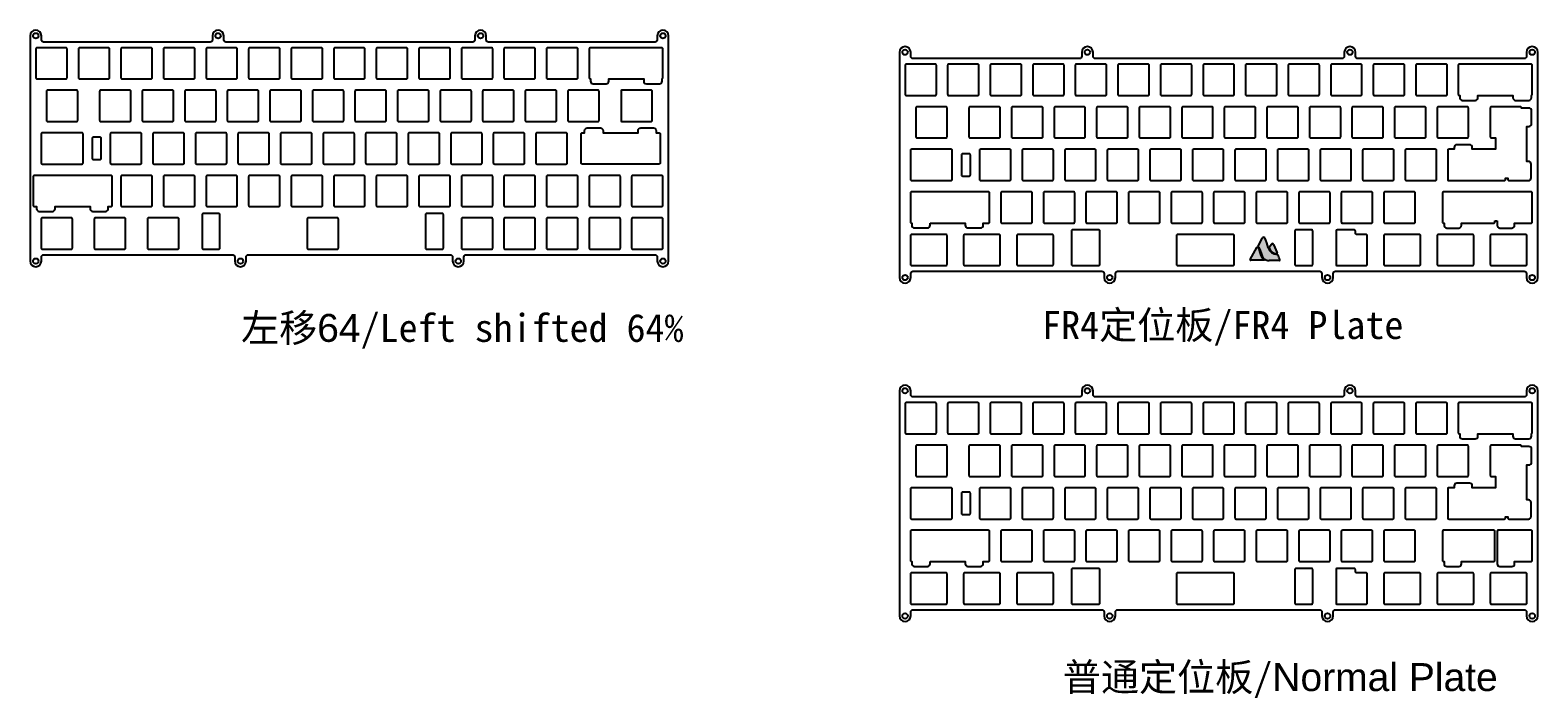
# Model space of a CAD drawing. Header units: millimetres. Extents: x -225 to 1216, y 158 to 485.
# Drawn here: x -225 to 450, y 158 to 456 of the extents above; entities that cross this region are included whole.
import ezdxf

# ---------------------------------------------------------------- set-up
doc = ezdxf.new("R2010")
doc.units = ezdxf.units.MM
doc.styles.get("Standard").update_dxf_attribs({"font": 'arial.ttf'})

msp = doc.modelspace()

# ---------------------------------------------------------------- hatches: boundary and pattern name
h = msp.add_hatch(color=256)
h.dxf.hatch_style = 1
h.paths.add_polyline_path([(325.22, 358.14, 0.15484), (324.55, 359.22, 0.47805), (324.23, 359.16), (321.32, 353.74, 0.566972), (321.5, 353.43), (327.46, 353.42, 0.743242), (327.49, 353.52, -0.134643), (326.43, 354.73, -0.018824)])
h.paths.add_polyline_path([(329.34, 359.11, 0.046695), (327.78, 363.41, 0.614775), (326.83, 363.43), (324.83, 359.73, 0.344731), (324.87, 359.47, -0.14538), (325.61, 358.25, 0.018695), (326.79, 354.89, 0.123668), (327.63, 353.91, 0.114072), (329.79, 353.32), (334.37, 353.32, 0.49344), (334.57, 353.59, 0.066086), (333.58, 355.98, 0.266844), (333.39, 356.09, -0.330872)])
h.paths.add_polyline_path([(331.77, 360.55, 0.564883), (330.87, 360.69), (329.72, 359.31, 0.262598), (329.69, 359.1, 0.29588), (333.14, 356.41, 0.562153), (333.35, 356.7)], flags=17)

# ---------------------------------------------------------------- linework, layer by layer
for p, q in [((430.83, 371.07), (431.83, 371.07)), ((324.83, 359.73), (326.83, 363.43)), ((329.72, 359.31), (330.87, 360.69)), ((331.77, 360.55), (333.35, 356.7)), ((334.37, 353.32), (329.79, 353.32))]:
    msp.add_line(p, q)
at = {"color": 7, "linetype": 'Continuous', "lineweight": 25}
for points in [[(-29.68, 355.87), (54.87, 355.87, -0.414214), (55.87, 354.87), (55.87, 353.07, 1), (60.92, 353.07), (60.92, 453.92, 1), (55.87, 453.92), (55.87, 452.12, -0.414214), (54.87, 451.12), (-19.68, 451.12, -0.414214), (-20.68, 452.12), (-20.68, 453.92, 1), (-25.73, 453.92), (-25.73, 452.12, -0.414214), (-26.73, 451.12), (-137.18, 451.12, -0.414214), (-138.18, 452.12), (-138.18, 453.92, 1), (-143.23, 453.92), (-143.23, 452.12, -0.414214), (-144.23, 451.12), (-218.78, 451.12, -0.414214), (-219.78, 452.12), (-219.78, 453.92, 1), (-224.83, 453.92), (-224.83, 353.07, 1), (-219.78, 353.07), (-219.78, 354.87, -0.414214), (-218.78, 355.87), (-134.23, 355.87, -0.414214), (-133.23, 354.87), (-133.23, 353.07, 1), (-128.18, 353.07), (-128.18, 354.87, -0.414214), (-127.18, 355.87), (-36.73, 355.87, -0.414214), (-35.73, 354.87), (-35.73, 353.07, 1), (-30.68, 353.07), (-30.68, 354.87, -0.414214), (-29.68, 355.87)], [(359.42, 348.49), (443.97, 348.49, -0.414214), (444.97, 347.49), (444.97, 345.69, 1), (450.02, 345.69), (450.02, 446.54, 1), (444.97, 446.54), (444.97, 444.74, -0.414214), (443.97, 443.74), (369.42, 443.74, -0.414214), (368.42, 444.74), (368.42, 446.54, 1), (363.37, 446.54), (363.37, 444.74, -0.414214), (362.37, 443.74), (251.93, 443.74, -0.414214), (250.93, 444.74), (250.93, 446.54, 1), (245.88, 446.54), (245.88, 444.74, -0.414214), (244.88, 443.74), (170.32, 443.74, -0.414214), (169.32, 444.74), (169.32, 446.54, 1), (164.27, 446.54), (164.27, 345.69, 1), (169.32, 345.69), (169.32, 347.49, -0.414214), (170.32, 348.49), (254.88, 348.49, -0.414214), (255.88, 347.49), (255.88, 345.69, 1), (260.93, 345.69), (260.93, 347.49, -0.414214), (261.93, 348.49), (352.37, 348.49, -0.414214), (353.37, 347.49), (353.37, 345.69, 1), (358.42, 345.69), (358.42, 347.49, -0.414214), (359.42, 348.49)], [(359.42, 196.98), (443.97, 196.98, -0.414214), (444.97, 195.98), (444.97, 194.18, 1), (450.02, 194.18), (450.02, 295.03, 1), (444.97, 295.03), (444.97, 293.23, -0.414214), (443.97, 292.23), (369.42, 292.23, -0.414214), (368.42, 293.23), (368.42, 295.03, 1), (363.37, 295.03), (363.37, 293.23, -0.414214), (362.37, 292.23), (251.93, 292.23, -0.414214), (250.93, 293.23), (250.93, 295.03, 1), (245.88, 295.03), (245.88, 293.23, -0.414214), (244.88, 292.23), (170.32, 292.23, -0.414214), (169.32, 293.23), (169.32, 295.03, 1), (164.27, 295.03), (164.27, 194.18, 1), (169.32, 194.18), (169.32, 195.98, -0.414214), (170.32, 196.98), (254.88, 196.98, -0.414214), (255.88, 195.98), (255.88, 194.18, 1), (260.93, 194.18), (260.93, 195.98, -0.414214), (261.93, 196.98), (352.37, 196.98, -0.414214), (353.37, 195.98), (353.37, 194.18, 1), (358.42, 194.18), (358.42, 195.98, -0.414214), (359.42, 196.98)]]:
    msp.add_lwpolyline(points, format="xyb", dxfattribs=at)
for points in [[(-222.3, 448.09), (-222.3, 435.09, 0.414214), (-221.8, 434.59), (-208.8, 434.59, 0.414214), (-208.3, 435.09), (-208.3, 448.09, 0.414214), (-208.8, 448.59), (-221.8, 448.59, 0.414214)], [(-203.25, 448.09), (-203.25, 435.09, 0.414214), (-202.75, 434.59), (-189.75, 434.59, 0.414214), (-189.25, 435.09), (-189.25, 448.09, 0.414214), (-189.75, 448.59), (-202.75, 448.59, 0.414214)], [(-184.2, 448.09), (-184.2, 435.09, 0.414214), (-183.7, 434.59), (-170.7, 434.59, 0.414214), (-170.2, 435.09), (-170.2, 448.09, 0.414214), (-170.7, 448.59), (-183.7, 448.59, 0.414214)], [(-165.15, 448.09), (-165.15, 435.09, 0.414214), (-164.65, 434.59), (-151.65, 434.59, 0.414214), (-151.15, 435.09), (-151.15, 448.09, 0.414214), (-151.65, 448.59), (-164.65, 448.59, 0.414214)], [(-146.1, 448.09), (-146.1, 435.09, 0.414214), (-145.6, 434.59), (-132.6, 434.59, 0.414214), (-132.1, 435.09), (-132.1, 448.09, 0.414214), (-132.6, 448.59), (-145.6, 448.59, 0.414214)], [(-127.05, 448.09), (-127.05, 435.09, 0.414214), (-126.55, 434.59), (-113.55, 434.59, 0.414214), (-113.05, 435.09), (-113.05, 448.09, 0.414214), (-113.55, 448.59), (-126.55, 448.59, 0.414214)], [(-108, 448.09), (-108, 435.09, 0.414214), (-107.5, 434.59), (-94.5, 434.59, 0.414214), (-94, 435.09), (-94, 448.09, 0.414214), (-94.5, 448.59), (-107.5, 448.59, 0.414214)], [(-88.95, 448.09), (-88.95, 435.09, 0.414214), (-88.45, 434.59), (-75.45, 434.59, 0.414214), (-74.95, 435.09), (-74.95, 448.09, 0.414214), (-75.45, 448.59), (-88.45, 448.59, 0.414214)], [(-69.9, 448.09), (-69.9, 435.09, 0.414214), (-69.4, 434.59), (-56.4, 434.59, 0.414214), (-55.9, 435.09), (-55.9, 448.09, 0.414214), (-56.4, 448.59), (-69.4, 448.59, 0.414214)], [(-50.85, 448.09), (-50.85, 435.09, 0.414214), (-50.35, 434.59), (-37.35, 434.59, 0.414214), (-36.85, 435.09), (-36.85, 448.09, 0.414214), (-37.35, 448.59), (-50.35, 448.59, 0.414214)], [(-31.8, 448.09), (-31.8, 435.09, 0.414214), (-31.3, 434.59), (-18.3, 434.59, 0.414214), (-17.8, 435.09), (-17.8, 448.09, 0.414214), (-18.3, 448.59), (-31.3, 448.59, 0.414214)], [(-12.75, 448.09), (-12.75, 435.09, 0.414214), (-12.25, 434.59), (0.75, 434.59, 0.414214), (1.25, 435.09), (1.25, 448.09, 0.414214), (0.75, 448.59), (-12.25, 448.59, 0.414214)], [(6.3, 448.09), (6.3, 435.09, 0.414214), (6.8, 434.59), (19.8, 434.59, 0.414214), (20.3, 435.09), (20.3, 448.09, 0.414214), (19.8, 448.59), (6.8, 448.59, 0.414214)], [(58.37, 448.09, 0.414217), (57.87, 448.59), (25.82, 448.59, 0.41421), (25.32, 448.09), (25.32, 435.09, 0.414368), (25.82, 434.59), (25.98, 434.59), (25.98, 433.6, 0.414214), (27.18, 432.4), (32.93, 432.4, 0.414214), (34.13, 433.6), (34.13, 434.59), (49.79, 434.59), (49.79, 433.6, 0.414214), (50.99, 432.4), (56.84, 432.4, 0.414214), (58.04, 433.6), (58.04, 434.59, 0.313796), (58.37, 435.06)], [(166.8, 440.72), (166.8, 427.72, 0.414214), (167.3, 427.22), (180.3, 427.22, 0.414214), (180.8, 427.72), (180.8, 440.72, 0.414214), (180.3, 441.22), (167.3, 441.22, 0.414214)], [(185.85, 440.72), (185.85, 427.72, 0.414214), (186.35, 427.22), (199.35, 427.22, 0.414214), (199.85, 427.72), (199.85, 440.72, 0.414214), (199.35, 441.22), (186.35, 441.22, 0.414214)], [(204.9, 440.72), (204.9, 427.72, 0.414214), (205.4, 427.22), (218.4, 427.22, 0.414214), (218.9, 427.72), (218.9, 440.72, 0.414214), (218.4, 441.22), (205.4, 441.22, 0.414214)], [(223.95, 440.72), (223.95, 427.72, 0.414214), (224.45, 427.22), (237.45, 427.22, 0.414214), (237.95, 427.72), (237.95, 440.72, 0.414214), (237.45, 441.22), (224.45, 441.22, 0.414214)], [(243, 440.72), (243, 427.72, 0.414214), (243.5, 427.22), (256.5, 427.22, 0.414214), (257, 427.72), (257, 440.72, 0.414214), (256.5, 441.22), (243.5, 441.22, 0.414214)], [(262.05, 440.72), (262.05, 427.72, 0.414214), (262.55, 427.22), (275.55, 427.22, 0.414214), (276.05, 427.72), (276.05, 440.72, 0.414214), (275.55, 441.22), (262.55, 441.22, 0.414214)], [(281.1, 440.72), (281.1, 427.72, 0.414214), (281.6, 427.22), (294.6, 427.22, 0.414214), (295.1, 427.72), (295.1, 440.72, 0.414214), (294.6, 441.22), (281.6, 441.22, 0.414214)], [(300.15, 440.72), (300.15, 427.72, 0.414214), (300.65, 427.22), (313.65, 427.22, 0.414214), (314.15, 427.72), (314.15, 440.72, 0.414214), (313.65, 441.22), (300.65, 441.22, 0.414214)], [(319.2, 440.72), (319.2, 427.72, 0.414214), (319.7, 427.22), (332.7, 427.22, 0.414214), (333.2, 427.72), (333.2, 440.72, 0.414214), (332.7, 441.22), (319.7, 441.22, 0.414214)], [(338.25, 440.72), (338.25, 427.72, 0.414214), (338.75, 427.22), (351.75, 427.22, 0.414214), (352.25, 427.72), (352.25, 440.72, 0.414214), (351.75, 441.22), (338.75, 441.22, 0.414214)], [(357.3, 440.72), (357.3, 427.72, 0.414214), (357.8, 427.22), (370.8, 427.22, 0.414214), (371.3, 427.72), (371.3, 440.72, 0.414214), (370.8, 441.22), (357.8, 441.22, 0.414214)], [(376.35, 440.72), (376.35, 427.72, 0.414214), (376.85, 427.22), (389.85, 427.22, 0.414214), (390.35, 427.72), (390.35, 440.72, 0.414214), (389.85, 441.22), (376.85, 441.22, 0.414214)], [(395.4, 440.72), (395.4, 427.72, 0.414214), (395.9, 427.22), (408.9, 427.22, 0.414214), (409.4, 427.72), (409.4, 440.72, 0.414214), (408.9, 441.22), (395.9, 441.22, 0.414214)], [(447.47, 440.72, 0.414217), (446.97, 441.22), (414.92, 441.22, 0.41421), (414.42, 440.72), (414.42, 427.72, 0.414368), (414.92, 427.22), (415.08, 427.22), (415.08, 426.22, 0.414214), (416.28, 425.02), (422.03, 425.02, 0.414214), (423.23, 426.22), (423.23, 427.22), (438.89, 427.22), (438.89, 426.22, 0.414214), (440.09, 425.02), (445.94, 425.02, 0.414214), (447.14, 426.22), (447.14, 427.22, 0.313796), (447.47, 427.69)], [(-217.54, 429.04), (-217.54, 416.04, 0.414214), (-217.04, 415.54), (-204.04, 415.54, 0.414214), (-203.54, 416.04), (-203.54, 429.04, 0.414214), (-204.04, 429.54), (-217.04, 429.54, 0.414214)], [(-193.73, 429.04), (-193.73, 416.04, 0.414214), (-193.23, 415.54), (-180.23, 415.54, 0.414214), (-179.73, 416.04), (-179.73, 429.04, 0.414214), (-180.23, 429.54), (-193.23, 429.54, 0.414214)], [(-174.68, 429.04), (-174.68, 416.04, 0.414214), (-174.18, 415.54), (-161.18, 415.54, 0.414214), (-160.68, 416.04), (-160.68, 429.04, 0.414214), (-161.18, 429.54), (-174.18, 429.54, 0.414214)], [(-155.63, 429.04), (-155.63, 416.04, 0.414214), (-155.13, 415.54), (-142.13, 415.54, 0.414214), (-141.63, 416.04), (-141.63, 429.04, 0.414214), (-142.13, 429.54), (-155.13, 429.54, 0.414214)], [(-136.58, 429.04), (-136.58, 416.04, 0.414214), (-136.08, 415.54), (-123.08, 415.54, 0.414214), (-122.58, 416.04), (-122.58, 429.04, 0.414214), (-123.08, 429.54), (-136.08, 429.54, 0.414214)], [(-117.53, 429.04), (-117.53, 416.04, 0.414214), (-117.03, 415.54), (-104.03, 415.54, 0.414214), (-103.53, 416.04), (-103.53, 429.04, 0.414214), (-104.03, 429.54), (-117.03, 429.54, 0.414214)], [(-98.48, 429.04), (-98.48, 416.04, 0.414214), (-97.98, 415.54), (-84.98, 415.54, 0.414214), (-84.48, 416.04), (-84.48, 429.04, 0.414214), (-84.98, 429.54), (-97.98, 429.54, 0.414214)], [(-79.43, 429.04), (-79.43, 416.04, 0.414214), (-78.93, 415.54), (-65.93, 415.54, 0.414214), (-65.43, 416.04), (-65.43, 429.04, 0.414214), (-65.93, 429.54), (-78.93, 429.54, 0.414214)], [(-60.38, 429.04), (-60.38, 416.04, 0.414214), (-59.88, 415.54), (-46.88, 415.54, 0.414214), (-46.38, 416.04), (-46.38, 429.04, 0.414214), (-46.88, 429.54), (-59.88, 429.54, 0.414214)], [(-41.33, 429.04), (-41.33, 416.04, 0.414214), (-40.83, 415.54), (-27.83, 415.54, 0.414214), (-27.33, 416.04), (-27.33, 429.04, 0.414214), (-27.83, 429.54), (-40.83, 429.54, 0.414214)], [(-22.28, 429.04), (-22.28, 416.04, 0.414214), (-21.78, 415.54), (-8.78, 415.54, 0.414214), (-8.28, 416.04), (-8.28, 429.04, 0.414214), (-8.78, 429.54), (-21.78, 429.54, 0.414214)], [(-3.23, 429.04), (-3.23, 416.04, 0.414214), (-2.73, 415.54), (10.27, 415.54, 0.414214), (10.77, 416.04), (10.77, 429.04, 0.414214), (10.27, 429.54), (-2.73, 429.54, 0.414214)], [(15.82, 429.04), (15.82, 416.04, 0.414214), (16.32, 415.54), (29.32, 415.54, 0.414214), (29.82, 416.04), (29.82, 429.04, 0.414214), (29.32, 429.54), (16.32, 429.54, 0.414214)], [(39.64, 429.04), (39.64, 416.04, 0.414214), (40.14, 415.54), (53.14, 415.54, 0.414214), (53.64, 416.04), (53.64, 429.04, 0.414214), (53.14, 429.54), (40.14, 429.54, 0.414214)], [(171.56, 421.67), (171.56, 408.67, 0.414214), (172.06, 408.17), (185.06, 408.17, 0.414214), (185.56, 408.67), (185.56, 421.67, 0.414214), (185.06, 422.17), (172.06, 422.17, 0.414214)], [(195.37, 421.67), (195.37, 408.67, 0.414214), (195.87, 408.17), (208.87, 408.17, 0.414214), (209.37, 408.67), (209.37, 421.67, 0.414214), (208.87, 422.17), (195.87, 422.17, 0.414214)], [(214.42, 421.67), (214.42, 408.67, 0.414214), (214.92, 408.17), (227.92, 408.17, 0.414214), (228.42, 408.67), (228.42, 421.67, 0.414214), (227.92, 422.17), (214.92, 422.17, 0.414214)], [(233.47, 421.67), (233.47, 408.67, 0.414214), (233.97, 408.17), (246.97, 408.17, 0.414214), (247.47, 408.67), (247.47, 421.67, 0.414214), (246.97, 422.17), (233.97, 422.17, 0.414214)], [(252.52, 421.67), (252.52, 408.67, 0.414214), (253.02, 408.17), (266.02, 408.17, 0.414214), (266.52, 408.67), (266.52, 421.67, 0.414214), (266.02, 422.17), (253.02, 422.17, 0.414214)], [(271.57, 421.67), (271.57, 408.67, 0.414214), (272.07, 408.17), (285.07, 408.17, 0.414214), (285.57, 408.67), (285.57, 421.67, 0.414214), (285.07, 422.17), (272.07, 422.17, 0.414214)], [(290.62, 421.67), (290.62, 408.67, 0.414214), (291.12, 408.17), (304.12, 408.17, 0.414214), (304.62, 408.67), (304.62, 421.67, 0.414214), (304.12, 422.17), (291.12, 422.17, 0.414214)], [(309.67, 421.67), (309.67, 408.67, 0.414214), (310.17, 408.17), (323.17, 408.17, 0.414214), (323.67, 408.67), (323.67, 421.67, 0.414214), (323.17, 422.17), (310.17, 422.17, 0.414214)], [(328.72, 421.67), (328.72, 408.67, 0.414214), (329.22, 408.17), (342.22, 408.17, 0.414214), (342.72, 408.67), (342.72, 421.67, 0.414214), (342.22, 422.17), (329.22, 422.17, 0.414214)], [(347.77, 421.67), (347.77, 408.67, 0.414214), (348.27, 408.17), (361.27, 408.17, 0.414214), (361.77, 408.67), (361.77, 421.67, 0.414214), (361.27, 422.17), (348.27, 422.17, 0.414214)], [(366.82, 421.67), (366.82, 408.67, 0.414214), (367.32, 408.17), (380.32, 408.17, 0.414214), (380.82, 408.67), (380.82, 421.67, 0.414214), (380.32, 422.17), (367.32, 422.17, 0.414214)], [(385.87, 421.67), (385.87, 408.67, 0.414214), (386.37, 408.17), (399.37, 408.17, 0.414214), (399.87, 408.67), (399.87, 421.67, 0.414214), (399.37, 422.17), (386.37, 422.17, 0.414214)], [(404.92, 421.67), (404.92, 408.67, 0.414214), (405.42, 408.17), (418.42, 408.17, 0.414214), (418.92, 408.67), (418.92, 421.67, 0.414214), (418.42, 422.17), (405.42, 422.17, 0.414214)], [(-201.66, 396.49, 0.414214), (-201.16, 396.99), (-201.16, 409.99, 0.414214), (-201.66, 410.49), (-219.42, 410.49, 0.414214), (-219.92, 409.99), (-219.92, 396.99, 0.414214), (-219.42, 396.49)], [(-196.56, 398.49), (-193.56, 398.49, 0.414214), (-193.06, 398.99), (-193.06, 407.99, 0.414214), (-193.56, 408.49), (-196.56, 408.49, 0.414214), (-197.06, 407.99), (-197.06, 398.99, 0.414214)], [(-188.96, 409.99), (-188.96, 396.99, 0.414214), (-188.46, 396.49), (-175.46, 396.49, 0.414214), (-174.96, 396.99), (-174.96, 409.99, 0.414214), (-175.46, 410.49), (-188.46, 410.49, 0.414214)], [(-169.91, 409.99), (-169.91, 396.99, 0.414214), (-169.41, 396.49), (-156.41, 396.49, 0.414214), (-155.91, 396.99), (-155.91, 409.99, 0.414214), (-156.41, 410.49), (-169.41, 410.49, 0.414214)], [(-150.86, 409.99), (-150.86, 396.99, 0.414214), (-150.36, 396.49), (-137.36, 396.49, 0.414214), (-136.86, 396.99), (-136.86, 409.99, 0.414214), (-137.36, 410.49), (-150.36, 410.49, 0.414214)], [(-131.81, 409.99), (-131.81, 396.99, 0.414214), (-131.31, 396.49), (-118.31, 396.49, 0.414214), (-117.81, 396.99), (-117.81, 409.99, 0.414214), (-118.31, 410.49), (-131.31, 410.49, 0.414214)], [(-112.76, 409.99), (-112.76, 396.99, 0.414214), (-112.26, 396.49), (-99.26, 396.49, 0.414214), (-98.76, 396.99), (-98.76, 409.99, 0.414214), (-99.26, 410.49), (-112.26, 410.49, 0.414214)], [(-93.71, 409.99), (-93.71, 396.99, 0.414214), (-93.21, 396.49), (-80.21, 396.49, 0.414214), (-79.71, 396.99), (-79.71, 409.99, 0.414214), (-80.21, 410.49), (-93.21, 410.49, 0.414214)], [(-74.66, 409.99), (-74.66, 396.99, 0.414214), (-74.16, 396.49), (-61.16, 396.49, 0.414214), (-60.66, 396.99), (-60.66, 409.99, 0.414214), (-61.16, 410.49), (-74.16, 410.49, 0.414214)], [(-55.61, 409.99), (-55.61, 396.99, 0.414214), (-55.11, 396.49), (-42.11, 396.49, 0.414214), (-41.61, 396.99), (-41.61, 409.99, 0.414214), (-42.11, 410.49), (-55.11, 410.49, 0.414214)], [(-36.56, 409.99), (-36.56, 396.99, 0.414214), (-36.06, 396.49), (-23.06, 396.49, 0.414214), (-22.56, 396.99), (-22.56, 409.99, 0.414214), (-23.06, 410.49), (-36.06, 410.49, 0.414214)], [(-17.51, 409.99), (-17.51, 396.99, 0.414214), (-17.01, 396.49), (-4.01, 396.49, 0.414214), (-3.51, 396.99), (-3.51, 409.99, 0.414214), (-4.01, 410.49), (-17.01, 410.49, 0.414214)], [(1.54, 409.99), (1.54, 396.99, 0.414214), (2.04, 396.49), (15.04, 396.49, 0.414214), (15.54, 396.99), (15.54, 409.99, 0.414214), (15.04, 410.49), (2.04, 410.49, 0.414214)], [(187.44, 389.12, 0.414214), (187.94, 389.62), (187.94, 402.62, 0.414214), (187.44, 403.12), (169.68, 403.12, 0.414214), (169.18, 402.62), (169.18, 389.62, 0.414214), (169.68, 389.12)], [(192.54, 391.12), (195.54, 391.12, 0.414214), (196.04, 391.62), (196.04, 400.62, 0.414214), (195.54, 401.12), (192.54, 401.12, 0.414214), (192.04, 400.62), (192.04, 391.62, 0.414214)], [(200.14, 402.62), (200.14, 389.62, 0.414214), (200.64, 389.12), (213.64, 389.12, 0.414214), (214.14, 389.62), (214.14, 402.62, 0.414214), (213.64, 403.12), (200.64, 403.12, 0.414214)], [(219.19, 402.62), (219.19, 389.62, 0.414214), (219.69, 389.12), (232.69, 389.12, 0.414214), (233.19, 389.62), (233.19, 402.62, 0.414214), (232.69, 403.12), (219.69, 403.12, 0.414214)], [(238.24, 402.62), (238.24, 389.62, 0.414214), (238.74, 389.12), (251.74, 389.12, 0.414214), (252.24, 389.62), (252.24, 402.62, 0.414214), (251.74, 403.12), (238.74, 403.12, 0.414214)], [(257.29, 402.62), (257.29, 389.62, 0.414214), (257.79, 389.12), (270.79, 389.12, 0.414214), (271.29, 389.62), (271.29, 402.62, 0.414214), (270.79, 403.12), (257.79, 403.12, 0.414214)], [(276.34, 402.62), (276.34, 389.62, 0.414214), (276.84, 389.12), (289.84, 389.12, 0.414214), (290.34, 389.62), (290.34, 402.62, 0.414214), (289.84, 403.12), (276.84, 403.12, 0.414214)], [(295.39, 402.62), (295.39, 389.62, 0.414214), (295.89, 389.12), (308.89, 389.12, 0.414214), (309.39, 389.62), (309.39, 402.62, 0.414214), (308.89, 403.12), (295.89, 403.12, 0.414214)], [(314.44, 402.62), (314.44, 389.62, 0.414214), (314.94, 389.12), (327.94, 389.12, 0.414214), (328.44, 389.62), (328.44, 402.62, 0.414214), (327.94, 403.12), (314.94, 403.12, 0.414214)], [(333.49, 402.62), (333.49, 389.62, 0.414214), (333.99, 389.12), (346.99, 389.12, 0.414214), (347.49, 389.62), (347.49, 402.62, 0.414214), (346.99, 403.12), (333.99, 403.12, 0.414214)], [(352.54, 402.62), (352.54, 389.62, 0.414214), (353.04, 389.12), (366.04, 389.12, 0.414214), (366.54, 389.62), (366.54, 402.62, 0.414214), (366.04, 403.12), (353.04, 403.12, 0.414214)], [(371.59, 402.62), (371.59, 389.62, 0.414214), (372.09, 389.12), (385.09, 389.12, 0.414214), (385.59, 389.62), (385.59, 402.62, 0.414214), (385.09, 403.12), (372.09, 403.12, 0.414214)], [(390.64, 402.62), (390.64, 389.62, 0.414214), (391.14, 389.12), (404.14, 389.12, 0.414214), (404.64, 389.62), (404.64, 402.62, 0.414214), (404.14, 403.12), (391.14, 403.12, 0.414214)], [(-184.2, 390.94), (-184.2, 377.94, 0.414214), (-183.7, 377.44), (-170.7, 377.44, 0.414214), (-170.2, 377.94), (-170.2, 390.94, 0.414214), (-170.7, 391.44), (-183.7, 391.44, 0.414214)], [(-165.15, 390.94), (-165.15, 377.94, 0.414214), (-164.65, 377.44), (-151.65, 377.44, 0.414214), (-151.15, 377.94), (-151.15, 390.94, 0.414214), (-151.65, 391.44), (-164.65, 391.44, 0.414214)], [(-146.1, 390.94), (-146.1, 377.94, 0.414214), (-145.6, 377.44), (-132.6, 377.44, 0.414214), (-132.1, 377.94), (-132.1, 390.94, 0.414214), (-132.6, 391.44), (-145.6, 391.44, 0.414214)], [(-127.05, 390.94), (-127.05, 377.94, 0.414214), (-126.55, 377.44), (-113.55, 377.44, 0.414214), (-113.05, 377.94), (-113.05, 390.94, 0.414214), (-113.55, 391.44), (-126.55, 391.44, 0.414214)], [(-108, 390.94), (-108, 377.94, 0.414214), (-107.5, 377.44), (-94.5, 377.44, 0.414214), (-94, 377.94), (-94, 390.94, 0.414214), (-94.5, 391.44), (-107.5, 391.44, 0.414214)], [(-88.95, 390.94), (-88.95, 377.94, 0.414214), (-88.45, 377.44), (-75.45, 377.44, 0.414214), (-74.95, 377.94), (-74.95, 390.94, 0.414214), (-75.45, 391.44), (-88.45, 391.44, 0.414214)], [(-69.9, 390.94), (-69.9, 377.94, 0.414214), (-69.4, 377.44), (-56.4, 377.44, 0.414214), (-55.9, 377.94), (-55.9, 390.94, 0.414214), (-56.4, 391.44), (-69.4, 391.44, 0.414214)], [(-50.85, 390.94), (-50.85, 377.94, 0.414214), (-50.35, 377.44), (-37.35, 377.44, 0.414214), (-36.85, 377.94), (-36.85, 390.94, 0.414214), (-37.35, 391.44), (-50.35, 391.44, 0.414214)], [(-31.8, 390.94), (-31.8, 377.94, 0.414214), (-31.3, 377.44), (-18.3, 377.44, 0.414214), (-17.8, 377.94), (-17.8, 390.94, 0.414214), (-18.3, 391.44), (-31.3, 391.44, 0.414214)], [(-12.75, 390.94), (-12.75, 377.94, 0.414214), (-12.25, 377.44), (0.75, 377.44, 0.414214), (1.25, 377.94), (1.25, 390.94, 0.414214), (0.75, 391.44), (-12.25, 391.44, 0.414214)], [(6.3, 390.94), (6.3, 377.94, 0.414214), (6.8, 377.44), (19.8, 377.44, 0.414214), (20.3, 377.94), (20.3, 390.94, 0.414214), (19.8, 391.44), (6.8, 391.44, 0.414214)], [(25.35, 390.94), (25.35, 377.94, 0.414214), (25.85, 377.44), (38.85, 377.44, 0.414214), (39.35, 377.94), (39.35, 390.94, 0.414214), (38.85, 391.44), (25.85, 391.44, 0.414214)], [(44.4, 390.94), (44.4, 377.94, 0.414214), (44.9, 377.44), (57.9, 377.44, 0.414214), (58.4, 377.94), (58.4, 390.94, 0.414214), (57.9, 391.44), (44.9, 391.44, 0.414214)], [(178.01, 370.07), (193.69, 370.07), (193.69, 369.12, 0.414214), (194.89, 367.92), (200.6, 367.92, 0.414214), (201.8, 369.12), (201.8, 370.07), (204.11, 370.07, 0.414214), (204.61, 370.57), (204.61, 383.57, 0.414214), (204.11, 384.07), (169.68, 384.07, 0.414214), (169.18, 383.57), (169.18, 370.57, 0.414214), (169.68, 370.07), (169.75, 370.07), (169.75, 369.12, 0.414214), (170.95, 367.92), (176.81, 367.92, 0.414214), (178.01, 369.12)], [(209.66, 383.57), (209.66, 370.57, 0.414214), (210.16, 370.07), (223.16, 370.07, 0.414214), (223.66, 370.57), (223.66, 383.57, 0.414214), (223.16, 384.07), (210.16, 384.07, 0.414214)], [(228.71, 383.57), (228.71, 370.57, 0.414214), (229.21, 370.07), (242.21, 370.07, 0.414214), (242.71, 370.57), (242.71, 383.57, 0.414214), (242.21, 384.07), (229.21, 384.07, 0.414214)], [(247.76, 383.57), (247.76, 370.57, 0.414214), (248.26, 370.07), (261.26, 370.07, 0.414214), (261.76, 370.57), (261.76, 383.57, 0.414214), (261.26, 384.07), (248.26, 384.07, 0.414214)], [(266.81, 383.57), (266.81, 370.57, 0.414214), (267.31, 370.07), (280.31, 370.07, 0.414214), (280.81, 370.57), (280.81, 383.57, 0.414214), (280.31, 384.07), (267.31, 384.07, 0.414214)], [(285.86, 383.57), (285.86, 370.57, 0.414214), (286.36, 370.07), (299.36, 370.07, 0.414214), (299.86, 370.57), (299.86, 383.57, 0.414214), (299.36, 384.07), (286.36, 384.07, 0.414214)], [(304.91, 383.57), (304.91, 370.57, 0.414214), (305.41, 370.07), (318.41, 370.07, 0.414214), (318.91, 370.57), (318.91, 383.57, 0.414214), (318.41, 384.07), (305.41, 384.07, 0.414214)], [(323.96, 383.57), (323.96, 370.57, 0.414214), (324.46, 370.07), (337.46, 370.07, 0.414214), (337.96, 370.57), (337.96, 383.57, 0.414214), (337.46, 384.07), (324.46, 384.07, 0.414214)], [(343.01, 383.57), (343.01, 370.57, 0.414214), (343.51, 370.07), (356.51, 370.07, 0.414214), (357.01, 370.57), (357.01, 383.57, 0.414214), (356.51, 384.07), (343.51, 384.07, 0.414214)], [(362.06, 383.57), (362.06, 370.57, 0.414214), (362.56, 370.07), (375.56, 370.07, 0.414214), (376.06, 370.57), (376.06, 383.57, 0.414214), (375.56, 384.07), (362.56, 384.07, 0.414214)], [(381.11, 383.57), (381.11, 370.57, 0.414214), (381.61, 370.07), (394.61, 370.07, 0.414214), (395.11, 370.57), (395.11, 383.57, 0.414214), (394.61, 384.07), (381.61, 384.07, 0.414214)], [(-219.92, 371.89), (-219.92, 358.89, 0.414214), (-219.42, 358.39), (-206.42, 358.39, 0.414214), (-205.92, 358.89), (-205.92, 371.89, 0.414214), (-206.42, 372.39), (-219.42, 372.39, 0.414214)], [(-196.11, 371.89), (-196.11, 358.89, 0.414214), (-195.61, 358.39), (-182.61, 358.39, 0.414214), (-182.11, 358.89), (-182.11, 371.89, 0.414214), (-182.61, 372.39), (-195.61, 372.39, 0.414214)], [(-172.29, 371.89), (-172.29, 358.89, 0.414214), (-171.79, 358.39), (-158.79, 358.39, 0.414214), (-158.29, 358.89), (-158.29, 371.89, 0.414214), (-158.79, 372.39), (-171.79, 372.39, 0.414214)], [(-100.86, 371.89), (-100.86, 358.89, 0.414214), (-100.36, 358.39), (-87.36, 358.39, 0.414214), (-86.86, 358.89), (-86.86, 371.89, 0.414214), (-87.36, 372.39), (-100.36, 372.39, 0.414214)], [(-31.8, 371.89), (-31.8, 358.89, 0.414214), (-31.3, 358.39), (-18.3, 358.39, 0.414214), (-17.8, 358.89), (-17.8, 371.89, 0.414214), (-18.3, 372.39), (-31.3, 372.39, 0.414214)], [(-12.75, 371.89), (-12.75, 358.89, 0.414214), (-12.25, 358.39), (0.75, 358.39, 0.414214), (1.25, 358.89), (1.25, 371.89, 0.414214), (0.75, 372.39), (-12.25, 372.39, 0.414214)], [(6.3, 371.89), (6.3, 358.89, 0.414214), (6.8, 358.39), (19.8, 358.39, 0.414214), (20.3, 358.89), (20.3, 371.89, 0.414214), (19.8, 372.39), (6.8, 372.39, 0.414214)], [(25.35, 371.89), (25.35, 358.89, 0.414214), (25.85, 358.39), (38.85, 358.39, 0.414214), (39.35, 358.89), (39.35, 371.89, 0.414214), (38.85, 372.39), (25.85, 372.39, 0.414214)], [(44.4, 371.89), (44.4, 358.89, 0.414214), (44.9, 358.39), (57.9, 358.39, 0.414214), (58.4, 358.89), (58.4, 371.89, 0.414214), (57.9, 372.39), (44.9, 372.39, 0.414214)], [(185.06, 351.02, 0.414214), (185.56, 351.52), (185.56, 364.52, 0.414214), (185.06, 365.02), (169.68, 365.02, 0.414214), (169.18, 364.52), (169.18, 351.52, 0.414214), (169.68, 351.02)], [(208.87, 351.02, 0.414214), (209.37, 351.52), (209.37, 364.52, 0.414214), (208.87, 365.02), (193.49, 365.02, 0.414214), (192.99, 364.52), (192.99, 351.52, 0.414214), (193.49, 351.02)], [(232.69, 365.02), (217.31, 365.02, 0.414214), (216.81, 364.52), (216.81, 351.52, 0.414214), (217.31, 351.02), (232.69, 351.02, 0.414214), (233.19, 351.52), (233.19, 364.52, 0.414214)], [(313.65, 365.02), (288.74, 365.02, 0.414214), (288.24, 364.52), (288.24, 351.52, 0.414214), (288.74, 351.02), (313.65, 351.02, 0.414214), (314.15, 351.52), (314.15, 364.52, 0.414214)], [(396.99, 351.02, 0.414214), (397.49, 351.52), (397.49, 364.52, 0.414214), (396.99, 365.02), (381.61, 365.02, 0.414214), (381.11, 364.52), (381.11, 351.52, 0.414214), (381.61, 351.02)], [(420.81, 351.02, 0.414214), (421.31, 351.52), (421.31, 364.52, 0.414214), (420.81, 365.02), (405.42, 365.02, 0.414214), (404.92, 364.52), (404.92, 351.52, 0.414214), (405.42, 351.02)], [(444.62, 351.02, 0.414214), (445.12, 351.52), (445.12, 364.52, 0.414214), (444.62, 365.02), (429.24, 365.02, 0.414214), (428.74, 364.52), (428.74, 351.52, 0.414214), (429.24, 351.02)], [(166.8, 289.2), (166.8, 276.2, 0.414214), (167.3, 275.7), (180.3, 275.7, 0.414214), (180.8, 276.2), (180.8, 289.2, 0.414214), (180.3, 289.7), (167.3, 289.7, 0.414214)], [(185.85, 289.2), (185.85, 276.2, 0.414214), (186.35, 275.7), (199.35, 275.7, 0.414214), (199.85, 276.2), (199.85, 289.2, 0.414214), (199.35, 289.7), (186.35, 289.7, 0.414214)], [(204.9, 289.2), (204.9, 276.2, 0.414214), (205.4, 275.7), (218.4, 275.7, 0.414214), (218.9, 276.2), (218.9, 289.2, 0.414214), (218.4, 289.7), (205.4, 289.7, 0.414214)], [(223.95, 289.2), (223.95, 276.2, 0.414214), (224.45, 275.7), (237.45, 275.7, 0.414214), (237.95, 276.2), (237.95, 289.2, 0.414214), (237.45, 289.7), (224.45, 289.7, 0.414214)], [(243, 289.2), (243, 276.2, 0.414214), (243.5, 275.7), (256.5, 275.7, 0.414214), (257, 276.2), (257, 289.2, 0.414214), (256.5, 289.7), (243.5, 289.7, 0.414214)], [(262.05, 289.2), (262.05, 276.2, 0.414214), (262.55, 275.7), (275.55, 275.7, 0.414214), (276.05, 276.2), (276.05, 289.2, 0.414214), (275.55, 289.7), (262.55, 289.7, 0.414214)], [(281.1, 289.2), (281.1, 276.2, 0.414214), (281.6, 275.7), (294.6, 275.7, 0.414214), (295.1, 276.2), (295.1, 289.2, 0.414214), (294.6, 289.7), (281.6, 289.7, 0.414214)], [(300.15, 289.2), (300.15, 276.2, 0.414214), (300.65, 275.7), (313.65, 275.7, 0.414214), (314.15, 276.2), (314.15, 289.2, 0.414214), (313.65, 289.7), (300.65, 289.7, 0.414214)], [(319.2, 289.2), (319.2, 276.2, 0.414214), (319.7, 275.7), (332.7, 275.7, 0.414214), (333.2, 276.2), (333.2, 289.2, 0.414214), (332.7, 289.7), (319.7, 289.7, 0.414214)], [(338.25, 289.2), (338.25, 276.2, 0.414214), (338.75, 275.7), (351.75, 275.7, 0.414214), (352.25, 276.2), (352.25, 289.2, 0.414214), (351.75, 289.7), (338.75, 289.7, 0.414214)], [(357.3, 289.2), (357.3, 276.2, 0.414214), (357.8, 275.7), (370.8, 275.7, 0.414214), (371.3, 276.2), (371.3, 289.2, 0.414214), (370.8, 289.7), (357.8, 289.7, 0.414214)], [(376.35, 289.2), (376.35, 276.2, 0.414214), (376.85, 275.7), (389.85, 275.7, 0.414214), (390.35, 276.2), (390.35, 289.2, 0.414214), (389.85, 289.7), (376.85, 289.7, 0.414214)], [(395.4, 289.2), (395.4, 276.2, 0.414214), (395.9, 275.7), (408.9, 275.7, 0.414214), (409.4, 276.2), (409.4, 289.2, 0.414214), (408.9, 289.7), (395.9, 289.7, 0.414214)], [(447.47, 289.2, 0.414217), (446.97, 289.7), (414.92, 289.7, 0.41421), (414.42, 289.2), (414.42, 276.2, 0.414368), (414.92, 275.7), (415.08, 275.7), (415.08, 274.71, 0.414214), (416.28, 273.51), (422.03, 273.51, 0.414214), (423.23, 274.71), (423.23, 275.7), (438.89, 275.7), (438.89, 274.71, 0.414214), (440.09, 273.51), (445.94, 273.51, 0.414214), (447.14, 274.71), (447.14, 275.7, 0.313796), (447.47, 276.17)], [(171.56, 270.15), (171.56, 257.15, 0.414214), (172.06, 256.65), (185.06, 256.65, 0.414214), (185.56, 257.15), (185.56, 270.15, 0.414214), (185.06, 270.65), (172.06, 270.65, 0.414214)], [(195.37, 270.15), (195.37, 257.15, 0.414214), (195.87, 256.65), (208.87, 256.65, 0.414214), (209.37, 257.15), (209.37, 270.15, 0.414214), (208.87, 270.65), (195.87, 270.65, 0.414214)], [(214.42, 270.15), (214.42, 257.15, 0.414214), (214.92, 256.65), (227.92, 256.65, 0.414214), (228.42, 257.15), (228.42, 270.15, 0.414214), (227.92, 270.65), (214.92, 270.65, 0.414214)], [(233.47, 270.15), (233.47, 257.15, 0.414214), (233.97, 256.65), (246.97, 256.65, 0.414214), (247.47, 257.15), (247.47, 270.15, 0.414214), (246.97, 270.65), (233.97, 270.65, 0.414214)], [(252.52, 270.15), (252.52, 257.15, 0.414214), (253.02, 256.65), (266.02, 256.65, 0.414214), (266.52, 257.15), (266.52, 270.15, 0.414214), (266.02, 270.65), (253.02, 270.65, 0.414214)], [(271.57, 270.15), (271.57, 257.15, 0.414214), (272.07, 256.65), (285.07, 256.65, 0.414214), (285.57, 257.15), (285.57, 270.15, 0.414214), (285.07, 270.65), (272.07, 270.65, 0.414214)], [(290.62, 270.15), (290.62, 257.15, 0.414214), (291.12, 256.65), (304.12, 256.65, 0.414214), (304.62, 257.15), (304.62, 270.15, 0.414214), (304.12, 270.65), (291.12, 270.65, 0.414214)], [(309.67, 270.15), (309.67, 257.15, 0.414214), (310.17, 256.65), (323.17, 256.65, 0.414214), (323.67, 257.15), (323.67, 270.15, 0.414214), (323.17, 270.65), (310.17, 270.65, 0.414214)], [(328.72, 270.15), (328.72, 257.15, 0.414214), (329.22, 256.65), (342.22, 256.65, 0.414214), (342.72, 257.15), (342.72, 270.15, 0.414214), (342.22, 270.65), (329.22, 270.65, 0.414214)], [(347.77, 270.15), (347.77, 257.15, 0.414214), (348.27, 256.65), (361.27, 256.65, 0.414214), (361.77, 257.15), (361.77, 270.15, 0.414214), (361.27, 270.65), (348.27, 270.65, 0.414214)], [(366.82, 270.15), (366.82, 257.15, 0.414214), (367.32, 256.65), (380.32, 256.65, 0.414214), (380.82, 257.15), (380.82, 270.15, 0.414214), (380.32, 270.65), (367.32, 270.65, 0.414214)], [(385.87, 270.15), (385.87, 257.15, 0.414214), (386.37, 256.65), (399.37, 256.65, 0.414214), (399.87, 257.15), (399.87, 270.15, 0.414214), (399.37, 270.65), (386.37, 270.65, 0.414214)], [(404.92, 270.15), (404.92, 257.15, 0.414214), (405.42, 256.65), (418.42, 256.65, 0.414214), (418.92, 257.15), (418.92, 270.15, 0.414214), (418.42, 270.65), (405.42, 270.65, 0.414214)], [(187.44, 237.6, 0.414214), (187.94, 238.1), (187.94, 251.1, 0.414214), (187.44, 251.6), (169.68, 251.6, 0.414214), (169.18, 251.1), (169.18, 238.1, 0.414214), (169.68, 237.6)], [(200.14, 251.1), (200.14, 238.1, 0.414214), (200.64, 237.6), (213.64, 237.6, 0.414214), (214.14, 238.1), (214.14, 251.1, 0.414214), (213.64, 251.6), (200.64, 251.6, 0.414214)], [(219.19, 251.1), (219.19, 238.1, 0.414214), (219.69, 237.6), (232.69, 237.6, 0.414214), (233.19, 238.1), (233.19, 251.1, 0.414214), (232.69, 251.6), (219.69, 251.6, 0.414214)], [(238.24, 251.1), (238.24, 238.1, 0.414214), (238.74, 237.6), (251.74, 237.6, 0.414214), (252.24, 238.1), (252.24, 251.1, 0.414214), (251.74, 251.6), (238.74, 251.6, 0.414214)], [(257.29, 251.1), (257.29, 238.1, 0.414214), (257.79, 237.6), (270.79, 237.6, 0.414214), (271.29, 238.1), (271.29, 251.1, 0.414214), (270.79, 251.6), (257.79, 251.6, 0.414214)], [(276.34, 251.1), (276.34, 238.1, 0.414214), (276.84, 237.6), (289.84, 237.6, 0.414214), (290.34, 238.1), (290.34, 251.1, 0.414214), (289.84, 251.6), (276.84, 251.6, 0.414214)], [(295.39, 251.1), (295.39, 238.1, 0.414214), (295.89, 237.6), (308.89, 237.6, 0.414214), (309.39, 238.1), (309.39, 251.1, 0.414214), (308.89, 251.6), (295.89, 251.6, 0.414214)], [(314.44, 251.1), (314.44, 238.1, 0.414214), (314.94, 237.6), (327.94, 237.6, 0.414214), (328.44, 238.1), (328.44, 251.1, 0.414214), (327.94, 251.6), (314.94, 251.6, 0.414214)], [(333.49, 251.1), (333.49, 238.1, 0.414214), (333.99, 237.6), (346.99, 237.6, 0.414214), (347.49, 238.1), (347.49, 251.1, 0.414214), (346.99, 251.6), (333.99, 251.6, 0.414214)], [(352.54, 251.1), (352.54, 238.1, 0.414214), (353.04, 237.6), (366.04, 237.6, 0.414214), (366.54, 238.1), (366.54, 251.1, 0.414214), (366.04, 251.6), (353.04, 251.6, 0.414214)], [(371.59, 251.1), (371.59, 238.1, 0.414214), (372.09, 237.6), (385.09, 237.6, 0.414214), (385.59, 238.1), (385.59, 251.1, 0.414214), (385.09, 251.6), (372.09, 251.6, 0.414214)], [(390.64, 251.1), (390.64, 238.1, 0.414214), (391.14, 237.6), (404.14, 237.6, 0.414214), (404.64, 238.1), (404.64, 251.1, 0.414214), (404.14, 251.6), (391.14, 251.6, 0.414214)], [(192.54, 239.6), (195.54, 239.6, 0.414214), (196.04, 240.1), (196.04, 249.1, 0.414214), (195.54, 249.6), (192.54, 249.6, 0.414214), (192.04, 249.1), (192.04, 240.1, 0.414214)], [(178.01, 218.55), (193.69, 218.55), (193.69, 217.6, 0.414214), (194.89, 216.4), (200.6, 216.4, 0.414214), (201.8, 217.6), (201.8, 218.55), (204.11, 218.55, 0.414214), (204.61, 219.05), (204.61, 232.05, 0.414214), (204.11, 232.55), (169.68, 232.55, 0.414214), (169.18, 232.05), (169.18, 219.05, 0.414214), (169.68, 218.55), (169.75, 218.55), (169.75, 217.6, 0.414214), (170.95, 216.4), (176.81, 216.4, 0.414214), (178.01, 217.6)], [(209.66, 232.05), (209.66, 219.05, 0.414214), (210.16, 218.55), (223.16, 218.55, 0.414214), (223.66, 219.05), (223.66, 232.05, 0.414214), (223.16, 232.55), (210.16, 232.55, 0.414214)], [(228.71, 232.05), (228.71, 219.05, 0.414214), (229.21, 218.55), (242.21, 218.55, 0.414214), (242.71, 219.05), (242.71, 232.05, 0.414214), (242.21, 232.55), (229.21, 232.55, 0.414214)], [(247.76, 232.05), (247.76, 219.05, 0.414214), (248.26, 218.55), (261.26, 218.55, 0.414214), (261.76, 219.05), (261.76, 232.05, 0.414214), (261.26, 232.55), (248.26, 232.55, 0.414214)], [(266.81, 232.05), (266.81, 219.05, 0.414214), (267.31, 218.55), (280.31, 218.55, 0.414214), (280.81, 219.05), (280.81, 232.05, 0.414214), (280.31, 232.55), (267.31, 232.55, 0.414214)], [(285.86, 232.05), (285.86, 219.05, 0.414214), (286.36, 218.55), (299.36, 218.55, 0.414214), (299.86, 219.05), (299.86, 232.05, 0.414214), (299.36, 232.55), (286.36, 232.55, 0.414214)], [(304.91, 232.05), (304.91, 219.05, 0.414214), (305.41, 218.55), (318.41, 218.55, 0.414214), (318.91, 219.05), (318.91, 232.05, 0.414214), (318.41, 232.55), (305.41, 232.55, 0.414214)], [(323.96, 232.05), (323.96, 219.05, 0.414214), (324.46, 218.55), (337.46, 218.55, 0.414214), (337.96, 219.05), (337.96, 232.05, 0.414214), (337.46, 232.55), (324.46, 232.55, 0.414214)], [(343.01, 232.05), (343.01, 219.05, 0.414214), (343.51, 218.55), (356.51, 218.55, 0.414214), (357.01, 219.05), (357.01, 232.05, 0.414214), (356.51, 232.55), (343.51, 232.55, 0.414214)], [(362.06, 232.05), (362.06, 219.05, 0.414214), (362.56, 218.55), (375.56, 218.55, 0.414214), (376.06, 219.05), (376.06, 232.05, 0.414214), (375.56, 232.55), (362.56, 232.55, 0.414214)], [(381.11, 232.05), (381.11, 219.05, 0.414214), (381.61, 218.55), (394.61, 218.55, 0.414214), (395.11, 219.05), (395.11, 232.05, 0.414214), (394.61, 232.55), (381.61, 232.55, 0.414214)], [(431.83, 218.55), (431.83, 217.56, 0.414214), (433.03, 216.36), (438.43, 216.36, 0.414214), (439.63, 217.56), (439.63, 218.55), (447, 218.55, 0.414214), (447.5, 219.05), (447.5, 232.05, 0.414217), (447, 232.55), (432.33, 232.55, 0.414211), (431.83, 232.05)], [(185.06, 199.5, 0.414214), (185.56, 200), (185.56, 213, 0.414214), (185.06, 213.5), (169.68, 213.5, 0.414214), (169.18, 213), (169.18, 200, 0.414214), (169.68, 199.5)], [(208.87, 199.5, 0.414214), (209.37, 200), (209.37, 213, 0.414214), (208.87, 213.5), (193.49, 213.5, 0.414214), (192.99, 213), (192.99, 200, 0.414214), (193.49, 199.5)], [(232.69, 213.5), (217.31, 213.5, 0.414214), (216.81, 213), (216.81, 200, 0.414214), (217.31, 199.5), (232.69, 199.5, 0.414214), (233.19, 200), (233.19, 213, 0.414214)], [(313.65, 213.5), (288.74, 213.5, 0.414214), (288.24, 213), (288.24, 200, 0.414214), (288.74, 199.5), (313.65, 199.5, 0.414214), (314.15, 200), (314.15, 213, 0.414214)], [(396.99, 199.5, 0.414214), (397.49, 200), (397.49, 213, 0.414214), (396.99, 213.5), (381.61, 213.5, 0.414214), (381.11, 213), (381.11, 200, 0.414214), (381.61, 199.5)], [(420.81, 199.5, 0.414214), (421.31, 200), (421.31, 213, 0.414214), (420.81, 213.5), (405.42, 213.5, 0.414214), (404.92, 213), (404.92, 200, 0.414214), (405.42, 199.5)], [(444.62, 199.5, 0.414214), (445.12, 200), (445.12, 213, 0.414214), (444.62, 213.5), (429.24, 213.5, 0.414214), (428.74, 213), (428.74, 200, 0.414214), (429.24, 199.5)]]:
    msp.add_lwpolyline(points, format="xyb", close=True)
for points in [[(410.16, 389.12), (435.09, 389.12, 0.414214), (435.59, 389.62), (435.59, 390.12), (436.59, 390.12), (436.59, 389.62, 0.414214), (437.09, 389.12), (445.83, 389.12, 0.414214), (447.03, 390.32), (447.03, 396.46, 0.414214), (445.83, 397.66), (445.12, 397.66), (445.12, 413.35), (446.03, 413.35, 0.414214), (447.23, 414.55), (447.23, 420.37, 0.414214), (446.03, 421.57), (442.74, 421.57), (442.74, 421.67, 0.414214), (442.24, 422.17), (429.24, 422.17, 0.414214), (428.74, 421.67), (428.74, 408.67, 0.414214), (429.24, 408.17), (431.12, 408.17), (431.12, 403.12), (420.66, 403.12), (420.66, 403.95, 0.414214), (419.46, 405.15), (413.79, 405.15, 0.414214), (412.59, 403.95), (412.59, 403.12), (410.16, 403.12, 0.414214), (409.66, 402.62), (409.66, 389.62, 0.414214), (410.16, 389.12)], [(430.33, 384.07), (407.81, 384.07, 0.41421), (407.31, 383.57), (407.31, 370.57, 0.414368), (407.81, 370.07), (408.03, 370.07), (408.03, 369.07, 0.414214), (409.23, 367.87), (414.63, 367.87, 0.414214), (415.83, 369.07), (415.83, 370.07), (430.33, 370.07, 0.414214), (430.83, 370.57), (430.83, 371.07)], [(431.83, 371.07), (431.83, 370.07), (431.83, 369.07, 0.414214), (433.03, 367.87), (438.43, 367.87, 0.414214), (439.63, 369.07), (439.63, 370.07), (447, 370.07, 0.414214), (447.5, 370.57), (447.5, 383.57, 0.414217), (447, 384.07), (407.81, 384.07)], [(321.32, 353.74), (324.23, 359.16, -0.47805), (324.55, 359.22, -0.15484), (325.22, 358.14, 0.018824), (326.43, 354.73, 0.134643), (327.49, 353.52, -0.743242), (327.46, 353.42), (321.5, 353.43)], [(324.87, 359.47, -0.14538), (325.61, 358.25, 0.018695), (326.79, 354.89, 0.123668), (327.63, 353.91, 0.114072), (329.79, 353.32)], [(410.16, 237.6), (435.09, 237.6, 0.414214), (435.59, 238.1), (435.59, 238.6), (436.59, 238.6), (436.59, 238.1, 0.414214), (437.09, 237.6), (445.83, 237.6, 0.414214), (447.03, 238.8), (447.03, 244.94, 0.414214), (445.83, 246.14), (445.12, 246.14), (445.12, 261.83), (446.03, 261.83, 0.414214), (447.23, 263.03), (447.23, 268.85, 0.414214), (446.03, 270.05), (442.74, 270.05), (442.74, 270.15, 0.414214), (442.24, 270.65), (429.24, 270.65, 0.414214), (428.74, 270.15), (428.74, 257.15, 0.414214), (429.24, 256.65), (431.12, 256.65), (431.12, 251.6), (420.66, 251.6), (420.66, 252.43, 0.414214), (419.46, 253.63), (413.79, 253.63, 0.414214), (412.59, 252.43), (412.59, 251.6), (410.16, 251.6, 0.414214), (409.66, 251.1), (409.66, 238.1, 0.414214), (410.16, 237.6)], [(430.83, 232.05, 0.414216), (430.33, 232.55), (407.81, 232.55, 0.41421), (407.31, 232.05), (407.31, 219.05, 0.414368), (407.81, 218.55), (408.03, 218.55), (408.03, 217.56, 0.414214), (409.23, 216.36), (414.63, 216.36, 0.414214), (415.83, 217.56), (415.83, 218.55), (430.33, 218.55, 0.414214), (430.83, 219.05), (430.83, 232.05)]]:
    msp.add_lwpolyline(points, format="xyb")
for points in [[(21.78, 396.99), (21.78, 409.99, -0.414214), (22.28, 410.49), (23.35, 410.49), (23.35, 411.44, -0.414214), (24.55, 412.64), (30.41, 412.64, -0.414214), (31.61, 411.44), (31.61, 410.49), (47.28, 410.49), (47.28, 411.44, -0.414214), (48.48, 412.64), (54.19, 412.64, -0.414214), (55.39, 411.44), (55.39, 410.49), (56.71, 410.49, -0.414214), (57.21, 409.99), (57.21, 396.99, -0.414214), (56.71, 396.49), (22.28, 396.49, -0.414214)], [(-223.49, 390.94), (-223.49, 377.94, 0.414214), (-222.99, 377.44), (-221.92, 377.44), (-221.92, 376.49, 0.414214), (-220.72, 375.29), (-214.86, 375.29, 0.414214), (-213.66, 376.49), (-213.66, 377.44), (-197.99, 377.44), (-197.99, 376.49, 0.414214), (-196.79, 375.29), (-191.07, 375.29, 0.414214), (-189.87, 376.49), (-189.87, 377.44), (-188.56, 377.44, 0.414214), (-188.06, 377.94), (-188.06, 390.94, 0.414214), (-188.56, 391.44), (-222.99, 391.44, 0.414214)], [(-147.36, 374.39, 0.414214), (-147.86, 373.89), (-147.86, 358.89, 0.414214), (-147.36, 358.39), (-140.36, 358.39, 0.414214), (-139.86, 358.89), (-139.86, 373.89, 0.414214), (-140.36, 374.39)], [(-47.36, 374.39, 0.414214), (-47.86, 373.89), (-47.86, 358.89, 0.414214), (-47.36, 358.39), (-40.36, 358.39, 0.414214), (-39.86, 358.89), (-39.86, 373.89, 0.414214), (-40.36, 374.39)], [(241.74, 367.02, 0.414214), (241.24, 366.52), (241.24, 351.52, 0.414214), (241.74, 351.02), (253.5, 351.02, 0.414214), (254, 351.52), (254, 366.52, 0.414214), (253.5, 367.02)], [(341.74, 367.02, 0.414214), (341.24, 366.52), (341.24, 351.52, 0.414214), (341.74, 351.02), (348.74, 351.02, 0.414214), (349.24, 351.52), (349.24, 366.52, 0.414214), (348.74, 367.02)], [(359.68, 351.52, 0.414214), (360.18, 351.02), (373.18, 351.02, 0.414214), (373.68, 351.52), (373.68, 364.52, 0.414214), (373.18, 365.02), (368.86, 365.02, -0.414214), (368.36, 365.52), (368.36, 366.51, 0.414214), (367.86, 367.01), (360.18, 367.01, 0.414214), (359.68, 366.51)], [(241.74, 215.5, 0.414214), (241.24, 215), (241.24, 200, 0.414214), (241.74, 199.5), (253.5, 199.5, 0.414214), (254, 200), (254, 215, 0.414214), (253.5, 215.5)], [(341.74, 215.5, 0.414214), (341.24, 215), (341.24, 200, 0.414214), (341.74, 199.5), (348.74, 199.5, 0.414214), (349.24, 200), (349.24, 215, 0.414214), (348.74, 215.5)], [(359.68, 200, 0.414214), (360.18, 199.5), (373.18, 199.5, 0.414214), (373.68, 200), (373.68, 213, 0.414214), (373.18, 213.5), (368.86, 213.5, -0.414214), (368.36, 214), (368.36, 215, 0.414214), (367.86, 215.5), (360.18, 215.5, 0.414214), (359.68, 215)]]:
    msp.add_lwpolyline(points, format="xyb", close=True, dxfattribs=at)
at = {"color": 1, "linetype": 'Continuous', "lineweight": 25}
for centre in [(-222.3, 453.92), (-140.7, 453.92), (-23.2, 453.92), (58.4, 453.92), (166.8, 446.54), (248.4, 446.54), (365.9, 446.54), (447.5, 446.54), (-222.3, 353.07), (-130.7, 353.07), (-33.2, 353.07), (58.4, 353.07), (166.8, 345.69), (258.4, 345.69), (355.9, 345.69), (447.5, 345.69), (166.8, 295.03), (248.4, 295.03), (365.9, 295.03), (447.5, 295.03), (166.8, 194.18), (258.4, 194.18), (355.9, 194.18), (447.5, 194.18)]:
    msp.add_circle(centre, 1.2, dxfattribs=at)
for centre, radius, start, end in [((325.02, 359.63), 0.212, 151.58778, 227.67043), ((327.3, 363.18), 0.531, 25.25922, 151.58778), ((305.58, 352.93), 24.55, 14.5653, 25.25922), ((333.4, 360.32), 4.24, 196.70995, 269.94172), ((329.89, 359.17), 0.212, 140.20515, 199.05942), ((333.49, 360.42), 4.03, 199.05942, 264.98905), ((331.28, 360.35), 0.531, 22.35972, 140.20515), ((321.5, 353.64), 0.212, 151.74311, 269.95112), ((333.16, 356.62), 0.212, 264.98905, 22.35972), ((333.39, 355.88), 0.212, 30.17815, 89.94172), ((325.06, 351.03), 9.86, 15.05438, 30.17815), ((334.37, 353.53), 0.212, 270, 15.05438)]:
    msp.add_arc(centre, radius, start, end)

# ---------------------------------------------------------------- texts
at = {"char_height": 12.5, "attachment_point": 1}
for s, insert in [('{\\fSimSun|b0|i0|c134|p2;左移}64{\\fSimSun|b0|i0|c134|p2;/Left shifted 64%}', (-130.44, 329.4)), ('\\P{\\fSimSun|b0|i0|c134|p2;FR4定位板/FR4 Plate}', (228.13, 351.52)), ('{\\fSimSun|b0|i0|c134|p2;普通定位板/}Normal Plate', (237.41, 173.08))]:
    msp.add_mtext_dynamic_manual_height_columns(s, width=661.7445, gutter_width=62.5, heights=[0], dxfattribs=dict(at, insert=insert))

doc.saveas('drawing.dxf')
